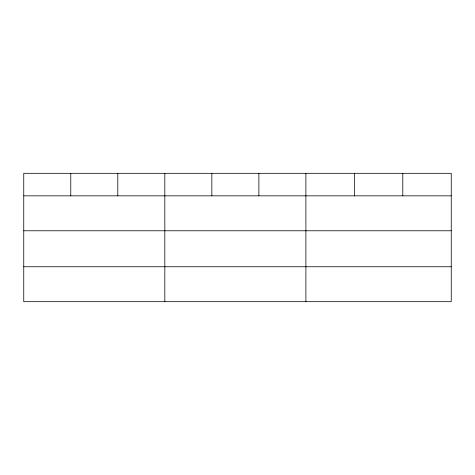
<?xml version="1.0" encoding="UTF-8"?>
<svg xmlns="http://www.w3.org/2000/svg" width="475" height="475" viewBox="0 0 475 475"><rect width="100%" height="100%" fill="white"/><g stroke="black" fill="none" stroke-linecap="round" stroke-linejoin="round"><path stroke-width="0.71" d="M451.25 230.773L451.25 173.316L23.75 173.316L23.75 301.684L451.25 301.684L451.25 230.773L23.75 230.773M23.75 195.842L451.25 195.842M23.75 266.754L451.25 266.754M402.8 173.316L402.8 195.842M354.35 173.316L354.35 195.842M305.9 173.316L305.9 301.684M258.875 173.316L258.875 195.842M211.85 173.316L211.85 195.842M164.825 173.316L164.825 301.684M117.8 173.316L117.8 195.842M70.775 173.316L70.775 195.842"/></g></svg>
